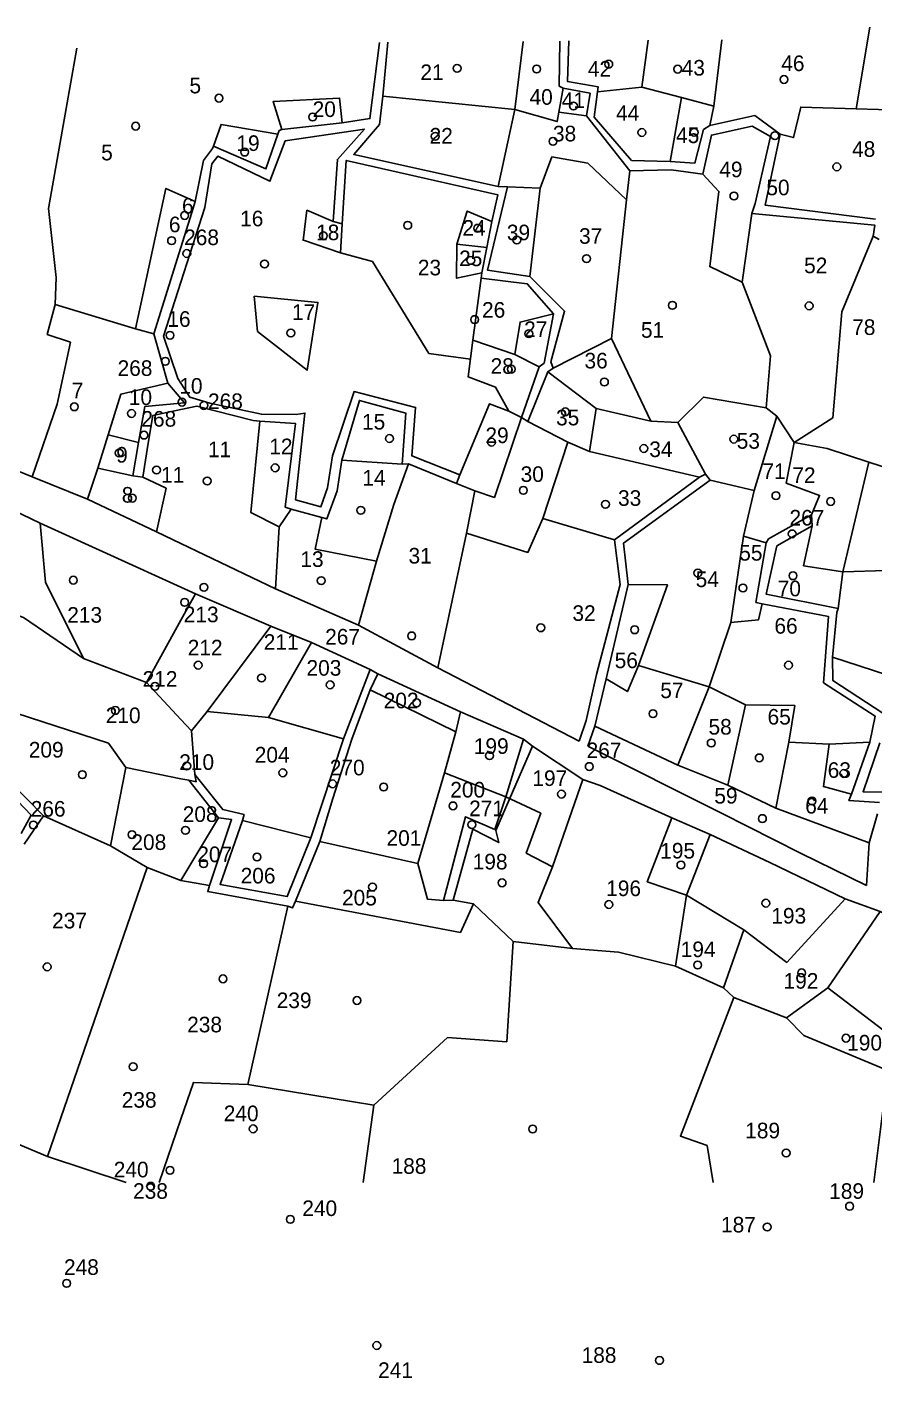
# Model space of a CAD drawing. Extents: x 176571 to 180224, y 250857 to 253450.
# Drawn here: x 179010.6 to 179227.8, y 251399.9 to 251746.1 of the extents above; entities that cross this region are included whole.
import ezdxf
from ezdxf.enums import TextEntityAlignment as Align

# ---------------------------------------------------------------- set-up
doc = ezdxf.new("R2010")
doc.units = 0
for name, color, linetype in [('1602', 240, 'Continuous'), ('1603', 240, 'Continuous'), ('A_POINTS', 252, 'Continuous')]:
    doc.layers.add(name, color=color, linetype=linetype)
doc.styles.add('HEBTXT', font='hebtxt.shx')

# ---------------------------------------------------------------- blocks, each defined once
blk = doc.blocks.new('1603')
at = {"layer": 'A_POINTS'}
blk.add_circle((0, 0), 0.25, dxfattribs=at)
at = {"style": 'HEBTXT'}
blk.add_attdef('PARCEL_NUM', text='', height=2, dxfattribs=at).set_placement((0, 1), align=Align.CENTER)
at = {"style": 'HEBTXT', "flags": 1}
blk.add_attdef('LOT_NUM', text='', height=2, dxfattribs=at).set_placement((0, -2.5), align=Align.CENTER)

msp = doc.modelspace()

# ---------------------------------------------------------------- linework, layer by layer
at = {"layer": '1602'}
for points in [[(179226.43, 251746.1), (179222.94, 251725.1)], [(179169.67, 251742.74), (179168.04, 251730.66)], [(179188.53, 251742.82), (179186.52, 251725.84), (179185.48, 251720.86)], [(179023.34, 251740.64), (179016.11, 251699.59), (179018.08, 251681.94), (179017.79, 251674.96), (179015.77, 251667.34), (179021.67, 251665.31), (179018.3, 251649.47), (179011.86, 251630.87)], [(179100.86, 251742.13), (179098.42, 251722.65), (179091.28, 251721.57), (179075.85, 251719.85), (179075.14, 251719.55), (179074.83, 251718.61), (179071.78, 251709.75), (179058.32, 251715.56), (179058.07, 251715), (179055.78, 251711.89), (179053.61, 251701.42), (179052.81, 251698.56), (179050, 251689.62)], [(179102.95, 251742.22), (179101.75, 251728.39), (179100.82, 251721.14), (179094.28, 251713.44), (179131.26, 251705.19), (179133.61, 251705.12), (179128.54, 251683.75), (179139.35, 251682.18), (179148.27, 251673.27), (179144.71, 251660.26), (179145.33, 251658.66), (179143.97, 251657.75), (179138.83, 251644.98), (179137.21, 251646.08), (179134.02, 251647.64), (179129.01, 251649.57), (179121.44, 251631.32), (179120.57, 251629.09)], [(179137.69, 251742.39), (179135.55, 251725), (179131.26, 251705.19)], [(179228.86, 251691.68), (179227.27, 251692.52), (179227.74, 251695.3), (179196.18, 251698.34), (179197.09, 251700.85), (179200.97, 251718.06), (179196.33, 251720.68), (179185.87, 251718.4), (179183.65, 251708.37), (179175.59, 251709.51), (179165.01, 251709.26), (179153.91, 251723.32), (179154.79, 251729.13), (179147.88, 251730.39), (179146.85, 251730.96), (179147.03, 251742.48)], [(179149.38, 251742.57), (179149.04, 251732.1), (179156.84, 251730.78), (179156.71, 251729.49), (179155.86, 251723.04), (179165.41, 251711.89), (179175.31, 251711.65), (179181.64, 251711.23), (179183.82, 251719.83), (179185.48, 251720.86), (179196.98, 251723.39), (179203.47, 251718.62), (179199.62, 251700.49), (179227.91, 251696.88)], [(179135.55, 251725), (179146.4, 251721.87), (179146.83, 251724.27), (179147.88, 251730.39)], [(179186.52, 251725.84), (179178.24, 251728), (179168.04, 251730.66), (179156.71, 251729.49)], [(179075.85, 251719.85), (179073.61, 251727), (179090.65, 251727.87), (179091.28, 251721.57)], [(179135.55, 251725), (179101.75, 251728.39)], [(179178.24, 251728), (179175.31, 251711.65)], [(179234.39, 251724.78), (179222.94, 251725.1), (179208.73, 251725.57), (179206.93, 251717.78), (179203.47, 251718.62)], [(179146.83, 251724.27), (179153.91, 251723.32)], [(179050, 251680.71), (179056.13, 251699.85), (179057.88, 251711.07), (179059.44, 251712.99), (179072.79, 251706.58), (179076.68, 251716.9), (179097, 251719.96), (179090.08, 251712.17), (179089, 251696.3), (179082.27, 251699.14), (179081.29, 251691.42), (179081.36, 251691.45), (179090.9, 251688.24), (179091.27, 251695.69), (179089, 251696.3)], [(179058.32, 251715.56), (179060.3, 251721.12), (179074.83, 251718.61)], [(179091.27, 251695.69), (179092.33, 251711.91), (179131.16, 251703.1), (179129.64, 251696.22), (179128.38, 251689.63), (179127.1, 251683.13), (179126.89, 251681.74), (179124.76, 251665.83), (179123.54, 251656.47), (179130.57, 251653.78), (179134.02, 251647.64)], [(179139.35, 251682.18), (179141.98, 251704.8), (179145.03, 251712.83), (179154.19, 251711.25), (179164.11, 251701.8), (179160.24, 251666.27), (179145.33, 251658.66)], [(179165.01, 251709.26), (179164.11, 251701.8)], [(179193.78, 251680.73), (179185.43, 251684.7), (179187.79, 251703.96), (179183.65, 251708.37)], [(179050, 251703.04), (179046.16, 251704.76), (179038.36, 251668.74), (179043.02, 251667.45)], [(179133.61, 251705.12), (179141.98, 251704.8)], [(179053.61, 251701.42), (179050, 251703.04)], [(179129.64, 251696.22), (179123.32, 251698.93), (179120.63, 251690.47), (179120.61, 251681.74), (179127.1, 251683.13)], [(179196.18, 251698.34), (179193.78, 251680.73), (179200.99, 251661.84), (179199.87, 251648.51)], [(179227.27, 251692.52), (179219.28, 251673.09), (179216.96, 251645.95), (179207.04, 251639.59)], [(179050, 251689.62), (179043.02, 251667.45), (179046.68, 251654.8), (179050, 251650.87)], [(179124.13, 251660.97), (179113.51, 251662.46), (179099.03, 251686.02), (179090.9, 251688.24)], [(179128.38, 251689.63), (179120.63, 251690.47)], [(179050, 251654.84), (179049.22, 251656.05), (179045.57, 251666.87), (179050, 251680.71)], [(179137.21, 251646.08), (179141.72, 251659.02), (179143.06, 251660), (179145.46, 251672.56), (179138.69, 251680.29), (179126.89, 251681.74)], [(178889.85, 251677.54), (178903.37, 251669.74), (178912.96, 251663.76), (178967.89, 251650.23), (178983.28, 251643.88), (178991.83, 251640.25), (178998.66, 251636.23), (179011.86, 251630.87), (179026.03, 251625.13), (179043.74, 251616.78), (179050, 251613.76)], [(179068.73, 251677.17), (179069.62, 251668.1), (179082.32, 251658.15), (179085.07, 251675.53), (179068.73, 251677.17)], [(179038.36, 251668.74), (179017.79, 251674.96)], [(179145.46, 251672.56), (179136.88, 251670.48), (179135.5, 251662.14), (179141.72, 251659.02)], [(179135.5, 251662.14), (179124.76, 251665.83)], [(179160.24, 251666.27), (179170.36, 251645.13), (179177.3, 251644.75)], [(179170.36, 251645.13), (179156.37, 251648.35), (179143.97, 251657.75)], [(179046.68, 251654.8), (179034.58, 251651.99), (179031.36, 251641.61), (179028.67, 251633.02), (179026.03, 251625.13)], [(179121.44, 251631.32), (179109.15, 251636.21), (179110.08, 251648.63), (179094.34, 251652.7), (179088.82, 251636.23), (179087.51, 251628.01), (179085.86, 251623.17), (179079.32, 251624.96), (179081.74, 251647.18), (179079.48, 251646.83), (179070.59, 251646.89), (179057.37, 251649.7), (179052.31, 251651.23), (179050, 251654.84)], [(179050, 251649.69), (179040.74, 251648.82), (179039.14, 251639.59), (179037.66, 251631.1), (179040.22, 251630.76), (179046.19, 251627.91), (179043.74, 251616.78)], [(179050, 251650.87), (179050.93, 251649.78), (179050, 251649.69)], [(179050, 251648.1), (179054.08, 251648.95), (179068.5, 251645.23), (179070.18, 251645.12), (179079.37, 251644.49), (179076.71, 251623.07), (179078.19, 251622.55), (179086.12, 251620.4), (179087.35, 251620.04), (179090, 251627.27), (179091.23, 251635.14), (179095.72, 251650.4), (179107.62, 251647.11), (179106.63, 251634.12), (179108.29, 251634.14), (179120.57, 251629.09), (179125.27, 251627.23), (179123.15, 251616.41), (179115.79, 251581.89)], [(179184.37, 251631.49), (179177.3, 251644.75), (179183.86, 251651.25), (179199.87, 251648.51), (179202.59, 251646.36), (179196.78, 251627.33), (179194.09, 251615.63), (179190.81, 251593.53), (179185.3, 251576.99), (179177.23, 251556.98)], [(179040.22, 251630.76), (179041.61, 251639.49), (179042.82, 251646.59), (179050, 251648.1)], [(179137.21, 251646.08), (179130.3, 251625.55), (179125.27, 251627.23)], [(179156.37, 251648.35), (179154.68, 251637.32)], [(179202.59, 251646.36), (179207.04, 251639.59), (179205.03, 251629.23), (179213.56, 251626.08), (179211.53, 251621.13)], [(179070.18, 251645.12), (179067.94, 251621.69), (179075.16, 251618.04), (179078.19, 251622.55)], [(179138.83, 251644.98), (179149.07, 251639.71), (179154.68, 251637.32), (179182.79, 251630.71)], [(179039.14, 251639.59), (179031.36, 251641.61)], [(179149.07, 251639.71), (179142.7, 251620.16), (179138.87, 251611.48), (179123.15, 251616.41)], [(179207.04, 251639.59), (179215.5, 251638.12), (179226.18, 251634.55), (179219.54, 251606.5), (179218.32, 251597.07)], [(178977.66, 251635.22), (178981.2, 251634.64), (179013.95, 251618.93), (179050, 251602.57)], [(179037.66, 251631.1), (179028.67, 251633.02)], [(179106.63, 251634.12), (179091.23, 251635.14)], [(179108.29, 251634.14), (179104.56, 251623.77), (179100.09, 251609.2)], [(179226.18, 251634.55), (179237.02, 251631.08), (179237.7, 251624.42), (179245.52, 251619.73)], [(179151.96, 251563.12), (179153.78, 251568.43), (179156.41, 251580.2), (179162.51, 251603.23), (179161.04, 251614.67), (179182.79, 251630.71), (179184.37, 251631.49), (179185.56, 251629.96), (179163.39, 251613.84), (179164.52, 251603.26), (179158.92, 251579.04), (179156.02, 251566.96), (179154.24, 251561.78)], [(179196.78, 251627.33), (179185.56, 251629.96)], [(178954.97, 251625.02), (178958.73, 251617.57), (178970.75, 251612.98), (178987.28, 251603.61), (178998.22, 251598.83), (179009.65, 251594.76), (179025, 251584.25), (179041.16, 251578.1), (179050, 251568.61)], [(179013.95, 251618.93), (179015.28, 251603.83), (179025, 251584.25)], [(179075.16, 251618.04), (179074.2, 251602.12)], [(179086.12, 251620.4), (179084.37, 251612.32), (179100.09, 251609.2), (179095.5, 251592.8)], [(179142.7, 251620.16), (179161.04, 251614.67)], [(179228.93, 251547.36), (179221.08, 251547.89), (179221.73, 251549.49), (179226.47, 251562.81), (179227.77, 251569.53), (179214.58, 251578.07), (179215.85, 251595.05), (179198.87, 251598.33), (179197.26, 251598.67), (179199.88, 251613.93), (179200.51, 251614.92), (179211.53, 251621.13), (179211.67, 251618.3), (179202.61, 251613.14), (179199.9, 251600.75), (179218.32, 251597.07), (179218, 251596.03), (179216.91, 251584.6), (179216.97, 251578.63), (179229.76, 251570.3)], [(179211.67, 251618.3), (179209.47, 251608.07), (179219.54, 251606.5), (179241.91, 251607.14)], [(179199.88, 251613.93), (179194.09, 251615.63)], [(179050, 251613.76), (179074.2, 251602.12), (179095.5, 251592.8), (179115.79, 251581.89), (179151.96, 251563.12)], [(179050, 251602.57), (179053.74, 251600.87), (179073, 251592.6), (179083.41, 251588.4), (179098.47, 251581.46), (179100.43, 251580.35), (179121.62, 251570.65), (179137.75, 251563.58), (179140.04, 251561.8), (179152.95, 251553.27), (179157.34, 251551.71), (179175.75, 251543.43), (179185.55, 251539.16), (179200.85, 251532.02), (179220.12, 251522.69), (179229.06, 251519.43), (179247.62, 251509.91), (179258.23, 251502.15), (179273.35, 251491.4), (179275.63, 251489.23), (179282.77, 251481.14), (179328.22, 251450)], [(179053.74, 251600.87), (179050, 251594.11)], [(179164.52, 251603.26), (179174.58, 251603.17), (179167.22, 251582.53), (179164.34, 251575.79), (179158.92, 251579.04)], [(179198.87, 251598.33), (179197.95, 251594.23), (179190.81, 251593.53)], [(179050, 251594.11), (179041.16, 251578.1)], [(179100.43, 251580.35), (179098.49, 251576.28), (179093.77, 251563.63), (179088.93, 251548.4), (179085.59, 251537.35), (179079.38, 251522.13), (179078.59, 251520.38), (179077.34, 251520.86), (179056.88, 251524.54), (179057.34, 251526.08), (179062.96, 251543), (179059.58, 251543.42), (179052.01, 251553.09), (179053.87, 251552.71), (179053.58, 251554.56), (179052.67, 251565.74), (179056.68, 251570.73), (179073, 251592.6)], [(179083.41, 251588.4), (179072.44, 251569.2)], [(179249.07, 251570.6), (179247.28, 251576.11), (179238.59, 251579.55), (179230.83, 251580.11), (179216.91, 251584.6)], [(179053.58, 251554.56), (179060.7, 251545.58), (179066.15, 251544.3), (179065.75, 251542.76), (179060.02, 251526.38), (179077.23, 251523.28), (179083.3, 251538.34), (179091.64, 251563.72), (179098.47, 251581.46)], [(179167.22, 251582.53), (179185.3, 251576.99), (179194.58, 251572.45), (179207.21, 251572.23), (179205.71, 251562.84), (179202.41, 251545.95)], [(179120.44, 251565.45), (179098.49, 251576.28)], [(179035.88, 251556.31), (179031.42, 251562.55), (179004.35, 251571.38), (179001.61, 251557.3)], [(179091.64, 251563.72), (179072.44, 251569.2), (179056.68, 251570.73)], [(179119.69, 251522.36), (179117.22, 251522.31), (179113.16, 251522.59), (179110.69, 251531.76), (179117.47, 251554.96), (179120.44, 251565.45), (179121.62, 251570.65)], [(179194.58, 251572.45), (179190.09, 251551.85)], [(179050, 251568.61), (179052.67, 251565.74)], [(179226.25, 251537.02), (179202.41, 251545.95), (179190.09, 251551.85), (179177.23, 251556.98), (179156.02, 251566.96)], [(179137.75, 251563.58), (179133.21, 251548.83), (179130.4, 251540.46), (179122.92, 251543.71), (179117.22, 251522.31)], [(179226.47, 251562.81), (179216.04, 251562.3), (179205.71, 251562.84)], [(179229.01, 251562.7), (179224.73, 251550.12), (179231.43, 251550.01)], [(179140.04, 251561.8), (179130.62, 251540.17), (179131.38, 251537.1), (179124.75, 251540.57), (179119.69, 251522.36), (179124.9, 251521.44), (179135.07, 251511.73)], [(179154.24, 251561.78), (179188.46, 251544.69), (179208.65, 251534.42), (179225.56, 251526.12)], [(179216.04, 251562.3), (179214.55, 251551.45), (179221.73, 251549.49)], [(179001.61, 251557.3), (179014.77, 251543.93), (179009.87, 251536.74)], [(179050, 251553.49), (179035.88, 251556.31), (179031.97, 251536.26)], [(179009.07, 251539.44), (179011.67, 251544.12), (179001.4, 251554.79)], [(179052.01, 251553.09), (179050, 251553.49)], [(179133.21, 251548.83), (179117.47, 251554.96)], [(179152.95, 251553.27), (179145.18, 251530.89), (179141.46, 251521.76), (179150.29, 251509.93)], [(179133.21, 251548.83), (179142.16, 251544.64), (179138.44, 251534.43), (179145.18, 251530.89)], [(179050, 251527.41), (179049.95, 251527.42), (179041.38, 251530.73), (179031.97, 251536.26), (179014.77, 251543.93)], [(179059.58, 251543.42), (179049.95, 251527.42)], [(179083.3, 251538.34), (179065.75, 251542.76)], [(179220.12, 251522.69), (179205.21, 251506.41), (179194.17, 251514.75), (179179.53, 251523.65), (179169.42, 251527.07), (179175.75, 251543.43)], [(179225.56, 251526.12), (179226.25, 251537.02), (179228.43, 251544.45)], [(179185.55, 251539.16), (179179.53, 251523.65), (179176.67, 251505.44)], [(179110.69, 251531.76), (179085.59, 251537.35)], [(179041.38, 251530.73), (179015.84, 251456.7)], [(179050, 251527.5), (179049.95, 251527.42)], [(179057.34, 251526.08), (179050, 251527.41)], [(179057.34, 251526.08), (179057.34, 251526.08)], [(179124.9, 251521.44), (179121.56, 251514.11), (179079.38, 251522.13)], [(179077.34, 251520.86), (179067.11, 251475.16)], [(179229.06, 251519.43), (179215.68, 251499.93), (179205.08, 251492.18)], [(179194.17, 251514.75), (179188.97, 251499.91)], [(179186.29, 251450), (179184.76, 251459.47), (179177.91, 251461.9), (179191.59, 251497.42), (179188.97, 251499.91), (179176.67, 251505.44), (179162.11, 251508.99), (179150.29, 251509.93), (179135.07, 251511.73), (179133.43, 251486.07), (179118.28, 251487.17), (179099.37, 251469.86)], [(179227.46, 251450), (179231.07, 251478.68), (179209.57, 251487.66), (179205.08, 251492.18), (179191.59, 251497.42)], [(179236.26, 251484.14), (179215.68, 251499.93)], [(178979.53, 251472.78), (178983.42, 251470.21), (179015.84, 251456.7), (179035.99, 251450)], [(179050, 251466.25), (179053.21, 251475.65), (179067.11, 251475.16), (179099.37, 251469.86), (179096.7, 251450)], [(179044.46, 251450), (179050, 251466.25)]]:
    msp.add_lwpolyline(points, dxfattribs=at)

# ---------------------------------------------------------------- block references
at = {"layer": '1603'}
ref = msp.add_blockref('1603', (179120.74, 251735.51), dxfattribs=dict(at, xscale=4, yscale=4, zscale=4))
ref.add_attrib('PARCEL_NUM', '21', (179111.32, 251732.51), dxfattribs={"layer": '0', "height": 4, "style": 'HEBTXT'})
ref = msp.add_blockref('1603', (179141.12, 251735.33), dxfattribs=dict(at, xscale=4, yscale=4, zscale=4))
ref.add_attrib('PARCEL_NUM', '40', (179139.28, 251726.18), dxfattribs={"layer": '0', "height": 4, "style": 'HEBTXT'})
ref = msp.add_blockref('1603', (179159.57, 251736.57), dxfattribs=dict(at, xscale=4, yscale=4, zscale=4))
ref.add_attrib('PARCEL_NUM', '42', (179154.22, 251733.39), dxfattribs={"layer": '0', "height": 4, "style": 'HEBTXT'})
ref = msp.add_blockref('1603', (179177.24, 251735.3), dxfattribs=dict(at, xscale=4, yscale=4, zscale=4))
ref.add_attrib('PARCEL_NUM', '43', (179178.25, 251733.66), dxfattribs={"layer": '0', "height": 4, "style": 'HEBTXT'})
ref = msp.add_blockref('1603', (179204.45, 251732.65), dxfattribs=dict(at, xscale=4, yscale=4, zscale=4))
ref.add_attrib('PARCEL_NUM', '46', (179203.76, 251734.81), dxfattribs={"layer": '0', "height": 4, "style": 'HEBTXT'})
ref = msp.add_blockref('1603', (179059.73, 251727.87), dxfattribs=dict(at, xscale=4, yscale=4, zscale=4))
ref.add_attrib('PARCEL_NUM', '5', (179052.18, 251729.1), dxfattribs={"layer": '0', "height": 4, "style": 'HEBTXT'})
ref = msp.add_blockref('1603', (179150.53, 251725.87), dxfattribs=dict(at, xscale=4, yscale=4, zscale=4))
ref.add_attrib('PARCEL_NUM', '41', (179147.52, 251725.33), dxfattribs={"layer": '0', "height": 4, "style": 'HEBTXT'})
ref = msp.add_blockref('1603', (179083.73, 251723.04), dxfattribs=dict(at, xscale=4, yscale=4, zscale=4))
ref.add_attrib('PARCEL_NUM', '20', (179083.73, 251723.04), dxfattribs={"layer": '0', "height": 4, "style": 'HEBTXT'})
ref = msp.add_blockref('1603', (179168.06, 251719.07), dxfattribs=dict(at, xscale=4, yscale=4, zscale=4))
ref.add_attrib('PARCEL_NUM', '44', (179161.44, 251722.06), dxfattribs={"layer": '0', "height": 4, "style": 'HEBTXT'})
ref = msp.add_blockref('1603', (179038.41, 251720.68), dxfattribs=dict(at, xscale=4, yscale=4, zscale=4))
ref.add_attrib('PARCEL_NUM', '5', (179029.56, 251711.93), dxfattribs={"layer": '0', "height": 4, "style": 'HEBTXT'})
ref = msp.add_blockref('1603', (179066.33, 251714.05), dxfattribs=dict(at, xscale=4, yscale=4, zscale=4))
ref.add_attrib('PARCEL_NUM', '19', (179064.2, 251714.34), dxfattribs={"layer": '0', "height": 4, "style": 'HEBTXT'})
ref = msp.add_blockref('1603', (179115.13, 251718.1), dxfattribs=dict(at, xscale=4, yscale=4, zscale=4))
ref.add_attrib('PARCEL_NUM', '22', (179113.68, 251716.23), dxfattribs={"layer": '0', "height": 4, "style": 'HEBTXT'})
ref = msp.add_blockref('1603', (179145.28, 251716.79), dxfattribs=dict(at, xscale=4, yscale=4, zscale=4))
ref.add_attrib('PARCEL_NUM', '38', (179145.28, 251716.79), dxfattribs={"layer": '0', "height": 4, "style": 'HEBTXT'})
ref = msp.add_blockref('1603', (179181.45, 251719.11), dxfattribs=dict(at, xscale=4, yscale=4, zscale=4))
ref.add_attrib('PARCEL_NUM', '45', (179176.81, 251716.36), dxfattribs={"layer": '0', "height": 4, "style": 'HEBTXT'})
ref = msp.add_blockref('1603', (179202.12, 251718.25), dxfattribs=dict(at, xscale=4, yscale=4, zscale=4))
ref.add_attrib('PARCEL_NUM', '50', (179199.94, 251702.98), dxfattribs={"layer": '0', "height": 4, "style": 'HEBTXT'})
ref = msp.add_blockref('1603', (179217.99, 251710.27), dxfattribs=dict(at, xscale=4, yscale=4, zscale=4))
ref.add_attrib('PARCEL_NUM', '48', (179221.89, 251712.83), dxfattribs={"layer": '0', "height": 4, "style": 'HEBTXT'})
ref = msp.add_blockref('1603', (179191.63, 251702.79), dxfattribs=dict(at, xscale=4, yscale=4, zscale=4))
ref.add_attrib('PARCEL_NUM', '49', (179187.89, 251707.6), dxfattribs={"layer": '0', "height": 4, "style": 'HEBTXT'})
ref = msp.add_blockref('1603', (179050.94, 251697.81), dxfattribs=dict(at, xscale=4, yscale=4, zscale=4))
ref.add_attrib('PARCEL_NUM', '6', (179050.27, 251698.28), dxfattribs={"layer": '0', "height": 4, "style": 'HEBTXT'})
ref = msp.add_blockref('1603', (179071.41, 251685.38), dxfattribs=dict(at, xscale=4, yscale=4, zscale=4))
ref.add_attrib('PARCEL_NUM', '16', (179065.16, 251695.03), dxfattribs={"layer": '0', "height": 4, "style": 'HEBTXT'})
ref = msp.add_blockref('1603', (179047.6, 251691.35), dxfattribs=dict(at, xscale=4, yscale=4, zscale=4))
ref.add_attrib('PARCEL_NUM', '6', (179046.91, 251693.51), dxfattribs={"layer": '0', "height": 4, "style": 'HEBTXT'})
ref = msp.add_blockref('1603', (179051.5, 251688.05), dxfattribs=dict(at, xscale=4, yscale=4, zscale=4))
ref.add_attrib('PARCEL_NUM', '268', (179050.81, 251690.21), dxfattribs={"layer": '0', "height": 4, "style": 'HEBTXT'})
ref = msp.add_blockref('1603', (179086.47, 251692.6), dxfattribs=dict(at, xscale=4, yscale=4, zscale=4))
ref.add_attrib('PARCEL_NUM', '18', (179084.61, 251691.47), dxfattribs={"layer": '0', "height": 4, "style": 'HEBTXT'})
ref = msp.add_blockref('1603', (179108.09, 251695.27), dxfattribs=dict(at, xscale=4, yscale=4, zscale=4))
ref.add_attrib('PARCEL_NUM', '23', (179110.68, 251682.46), dxfattribs={"layer": '0', "height": 4, "style": 'HEBTXT'})
ref = msp.add_blockref('1603', (179126, 251694.53), dxfattribs=dict(at, xscale=4, yscale=4, zscale=4))
ref.add_attrib('PARCEL_NUM', '24', (179122.1, 251692.62), dxfattribs={"layer": '0', "height": 4, "style": 'HEBTXT'})
ref = msp.add_blockref('1603', (179136.03, 251691.52), dxfattribs=dict(at, xscale=4, yscale=4, zscale=4))
ref.add_attrib('PARCEL_NUM', '39', (179133.48, 251691.45), dxfattribs={"layer": '0', "height": 4, "style": 'HEBTXT'})
ref = msp.add_blockref('1603', (179153.88, 251686.75), dxfattribs=dict(at, xscale=4, yscale=4, zscale=4))
ref.add_attrib('PARCEL_NUM', '37', (179151.97, 251690.55), dxfattribs={"layer": '0', "height": 4, "style": 'HEBTXT'})
ref = msp.add_blockref('1603', (179124.24, 251686.29), dxfattribs=dict(at, xscale=4, yscale=4, zscale=4))
ref.add_attrib('PARCEL_NUM', '25', (179121.24, 251684.82), dxfattribs={"layer": '0', "height": 4, "style": 'HEBTXT'})
ref = msp.add_blockref('1603', (179210.89, 251674.65), dxfattribs=dict(at, xscale=4, yscale=4, zscale=4))
ref.add_attrib('PARCEL_NUM', '52', (179209.61, 251683.01), dxfattribs={"layer": '0', "height": 4, "style": 'HEBTXT'})
ref = msp.add_blockref('1603', (179078.15, 251667.68), dxfattribs=dict(at, xscale=4, yscale=4, zscale=4))
ref.add_attrib('PARCEL_NUM', '17', (179078.43, 251671.04), dxfattribs={"layer": '0', "height": 4, "style": 'HEBTXT'})
ref = msp.add_blockref('1603', (179125.24, 251671.13), dxfattribs=dict(at, xscale=4, yscale=4, zscale=4))
ref.add_attrib('PARCEL_NUM', '26', (179127.12, 251671.61), dxfattribs={"layer": '0', "height": 4, "style": 'HEBTXT'})
ref = msp.add_blockref('1603', (179175.88, 251674.77), dxfattribs=dict(at, xscale=4, yscale=4, zscale=4))
ref.add_attrib('PARCEL_NUM', '51', (179167.82, 251666.47), dxfattribs={"layer": '0', "height": 4, "style": 'HEBTXT'})
ref = msp.add_blockref('1603', (179047.21, 251667.11), dxfattribs=dict(at, xscale=4, yscale=4, zscale=4))
ref.add_attrib('PARCEL_NUM', '16', (179046.52, 251669.27), dxfattribs={"layer": '0', "height": 4, "style": 'HEBTXT'})
ref = msp.add_blockref('1603', (179139.11, 251667.52), dxfattribs=dict(at, xscale=4, yscale=4, zscale=4))
ref.add_attrib('PARCEL_NUM', '27', (179137.9, 251666.67), dxfattribs={"layer": '0', "height": 4, "style": 'HEBTXT'})
ref = msp.add_blockref('1603', (179232.54, 251662.87), dxfattribs=dict(at, xscale=4, yscale=4, zscale=4))
ref.add_attrib('PARCEL_NUM', '78', (179221.93, 251667.19), dxfattribs={"layer": '0', "height": 4, "style": 'HEBTXT'})
ref = msp.add_blockref('1603', (179046.01, 251660.43), dxfattribs=dict(at, xscale=4, yscale=4, zscale=4))
ref.add_attrib('PARCEL_NUM', '268', (179033.77, 251656.69), dxfattribs={"layer": '0', "height": 4, "style": 'HEBTXT'})
ref = msp.add_blockref('1603', (179134.62, 251658.42), dxfattribs=dict(at, xscale=4, yscale=4, zscale=4))
ref.add_attrib('PARCEL_NUM', '28', (179129.31, 251657.23), dxfattribs={"layer": '0', "height": 4, "style": 'HEBTXT'})
ref = msp.add_blockref('1603', (179158.46, 251655.14), dxfattribs=dict(at, xscale=4, yscale=4, zscale=4))
ref.add_attrib('PARCEL_NUM', '36', (179153.36, 251658.61), dxfattribs={"layer": '0', "height": 4, "style": 'HEBTXT'})
ref = msp.add_blockref('1603', (179050.27, 251649.98), dxfattribs=dict(at, xscale=4, yscale=4, zscale=4))
ref.add_attrib('PARCEL_NUM', '10', (179049.58, 251652.14), dxfattribs={"layer": '0', "height": 4, "style": 'HEBTXT'})
ref = msp.add_blockref('1603', (179022.71, 251648.79), dxfattribs=dict(at, xscale=4, yscale=4, zscale=4))
ref.add_attrib('PARCEL_NUM', '7', (179022.02, 251650.95), dxfattribs={"layer": '0', "height": 4, "style": 'HEBTXT'})
ref = msp.add_blockref('1603', (179037.34, 251647.08), dxfattribs=dict(at, xscale=4, yscale=4, zscale=4))
ref.add_attrib('PARCEL_NUM', '10', (179036.65, 251649.24), dxfattribs={"layer": '0', "height": 4, "style": 'HEBTXT'})
ref = msp.add_blockref('1603', (179055.88, 251649.12), dxfattribs=dict(at, xscale=4, yscale=4, zscale=4))
ref.add_attrib('PARCEL_NUM', '268', (179056.93, 251648.2), dxfattribs={"layer": '0', "height": 4, "style": 'HEBTXT'})
ref = msp.add_blockref('1603', (179040.55, 251641.53), dxfattribs=dict(at, xscale=4, yscale=4, zscale=4))
ref.add_attrib('PARCEL_NUM', '268', (179039.86, 251643.69), dxfattribs={"layer": '0', "height": 4, "style": 'HEBTXT'})
ref = msp.add_blockref('1603', (179103.41, 251640.64), dxfattribs=dict(at, xscale=4, yscale=4, zscale=4))
ref.add_attrib('PARCEL_NUM', '15', (179096.37, 251642.95), dxfattribs={"layer": '0', "height": 4, "style": 'HEBTXT'})
ref = msp.add_blockref('1603', (179148.47, 251647.48), dxfattribs=dict(at, xscale=4, yscale=4, zscale=4))
ref.add_attrib('PARCEL_NUM', '35', (179146.08, 251644.02), dxfattribs={"layer": '0', "height": 4, "style": 'HEBTXT'})
ref = msp.add_blockref('1603', (179129.55, 251639.71), dxfattribs=dict(at, xscale=4, yscale=4, zscale=4))
ref.add_attrib('PARCEL_NUM', '29', (179127.99, 251639.48), dxfattribs={"layer": '0', "height": 4, "style": 'HEBTXT'})
ref = msp.add_blockref('1603', (179056.73, 251629.78), dxfattribs=dict(at, xscale=4, yscale=4, zscale=4))
ref.add_attrib('PARCEL_NUM', '11', (179056.91, 251635.87), dxfattribs={"layer": '0', "height": 4, "style": 'HEBTXT'})
ref = msp.add_blockref('1603', (179074.12, 251633.15), dxfattribs=dict(at, xscale=4, yscale=4, zscale=4))
ref.add_attrib('PARCEL_NUM', '12', (179072.62, 251636.63), dxfattribs={"layer": '0', "height": 4, "style": 'HEBTXT'})
ref = msp.add_blockref('1603', (179168.55, 251638.1), dxfattribs=dict(at, xscale=4, yscale=4, zscale=4))
ref.add_attrib('PARCEL_NUM', '34', (179169.95, 251635.9), dxfattribs={"layer": '0', "height": 4, "style": 'HEBTXT'})
ref = msp.add_blockref('1603', (179191.61, 251640.5), dxfattribs=dict(at, xscale=4, yscale=4, zscale=4))
ref.add_attrib('PARCEL_NUM', '53', (179192.35, 251638.04), dxfattribs={"layer": '0', "height": 4, "style": 'HEBTXT'})
ref = msp.add_blockref('1603', (179034.16, 251636.95), dxfattribs=dict(at, xscale=4, yscale=4, zscale=4))
ref.add_attrib('PARCEL_NUM', '9', (179033.41, 251634.48), dxfattribs={"layer": '0', "height": 4, "style": 'HEBTXT'})
ref = msp.add_blockref('1603', (179043.75, 251632.57), dxfattribs=dict(at, xscale=4, yscale=4, zscale=4))
ref.add_attrib('PARCEL_NUM', '11', (179044.9, 251629.35), dxfattribs={"layer": '0', "height": 4, "style": 'HEBTXT'})
ref = msp.add_blockref('1603', (179096.06, 251622.25), dxfattribs=dict(at, xscale=4, yscale=4, zscale=4))
ref.add_attrib('PARCEL_NUM', '14', (179096.46, 251628.59), dxfattribs={"layer": '0', "height": 4, "style": 'HEBTXT'})
ref = msp.add_blockref('1603', (179137.69, 251627.36), dxfattribs=dict(at, xscale=4, yscale=4, zscale=4))
ref.add_attrib('PARCEL_NUM', '30', (179137, 251629.52), dxfattribs={"layer": '0', "height": 4, "style": 'HEBTXT'})
ref = msp.add_blockref('1603', (179202.39, 251626.01), dxfattribs=dict(at, xscale=4, yscale=4, zscale=4))
ref.add_attrib('PARCEL_NUM', '71', (179198.93, 251630.26), dxfattribs={"layer": '0', "height": 4, "style": 'HEBTXT'})
ref = msp.add_blockref('1603', (179216.43, 251624.5), dxfattribs=dict(at, xscale=4, yscale=4, zscale=4))
ref.add_attrib('PARCEL_NUM', '72', (179206.59, 251629.25), dxfattribs={"layer": '0', "height": 4, "style": 'HEBTXT'})
ref = msp.add_blockref('1603', (179037.54, 251625.38), dxfattribs=dict(at, xscale=4, yscale=4, zscale=4))
ref.add_attrib('PARCEL_NUM', '8', (179034.84, 251624.22), dxfattribs={"layer": '0', "height": 4, "style": 'HEBTXT'})
ref = msp.add_blockref('1603', (179158.73, 251623.79), dxfattribs=dict(at, xscale=4, yscale=4, zscale=4))
ref.add_attrib('PARCEL_NUM', '33', (179161.95, 251623.4), dxfattribs={"layer": '0', "height": 4, "style": 'HEBTXT'})
ref = msp.add_blockref('1603', (179206.56, 251616.21), dxfattribs=dict(at, xscale=4, yscale=4, zscale=4))
ref.add_attrib('PARCEL_NUM', '267', (179205.86, 251618.36), dxfattribs={"layer": '0', "height": 4, "style": 'HEBTXT'})
ref = msp.add_blockref('1603', (179085.92, 251604.24), dxfattribs=dict(at, xscale=4, yscale=4, zscale=4))
ref.add_attrib('PARCEL_NUM', '13', (179080.59, 251607.75), dxfattribs={"layer": '0', "height": 4, "style": 'HEBTXT'})
ref = msp.add_blockref('1603', (179109.09, 251590.07), dxfattribs=dict(at, xscale=4, yscale=4, zscale=4))
ref.add_attrib('PARCEL_NUM', '31', (179108.29, 251608.62), dxfattribs={"layer": '0', "height": 4, "style": 'HEBTXT'})
ref = msp.add_blockref('1603', (179193.94, 251602.34), dxfattribs=dict(at, xscale=4, yscale=4, zscale=4))
ref.add_attrib('PARCEL_NUM', '55', (179193, 251609.36), dxfattribs={"layer": '0', "height": 4, "style": 'HEBTXT'})
ref = msp.add_blockref('1603', (179022.44, 251604.35), dxfattribs=dict(at, xscale=4, yscale=4, zscale=4))
ref.add_attrib('PARCEL_NUM', '213', (179020.88, 251593.46), dxfattribs={"layer": '0', "height": 4, "style": 'HEBTXT'})
ref = msp.add_blockref('1603', (179182.39, 251606.17), dxfattribs=dict(at, xscale=4, yscale=4, zscale=4))
ref.add_attrib('PARCEL_NUM', '54', (179181.83, 251602.58), dxfattribs={"layer": '0', "height": 4, "style": 'HEBTXT'})
ref = msp.add_blockref('1603', (179206.78, 251605.49), dxfattribs=dict(at, xscale=4, yscale=4, zscale=4))
ref.add_attrib('PARCEL_NUM', '70', (179202.85, 251600.22), dxfattribs={"layer": '0', "height": 4, "style": 'HEBTXT'})
ref = msp.add_blockref('1603', (179055.88, 251602.52), dxfattribs=dict(at, xscale=4, yscale=4, zscale=4))
ref.add_attrib('PARCEL_NUM', '267', (179086.94, 251587.86), dxfattribs={"layer": '0', "height": 4, "style": 'HEBTXT'})
ref = msp.add_blockref('1603', (179050.97, 251598.67), dxfattribs=dict(at, xscale=4, yscale=4, zscale=4))
ref.add_attrib('PARCEL_NUM', '213', (179050.72, 251593.57), dxfattribs={"layer": '0', "height": 4, "style": 'HEBTXT'})
ref = msp.add_blockref('1603', (179142.16, 251592.16), dxfattribs=dict(at, xscale=4, yscale=4, zscale=4))
ref.add_attrib('PARCEL_NUM', '32', (179150.27, 251593.91), dxfattribs={"layer": '0', "height": 4, "style": 'HEBTXT'})
ref = msp.add_blockref('1603', (179205.61, 251582.56), dxfattribs=dict(at, xscale=4, yscale=4, zscale=4))
ref.add_attrib('PARCEL_NUM', '66', (179202.01, 251590.65), dxfattribs={"layer": '0', "height": 4, "style": 'HEBTXT'})
ref = msp.add_blockref('1603', (179070.64, 251579.27), dxfattribs=dict(at, xscale=4, yscale=4, zscale=4))
ref.add_attrib('PARCEL_NUM', '211', (179071.2, 251586.51), dxfattribs={"layer": '0', "height": 4, "style": 'HEBTXT'})
ref = msp.add_blockref('1603', (179166.21, 251591.65), dxfattribs=dict(at, xscale=4, yscale=4, zscale=4))
ref.add_attrib('PARCEL_NUM', '56', (179161.09, 251581.81), dxfattribs={"layer": '0', "height": 4, "style": 'HEBTXT'})
ref = msp.add_blockref('1603', (179054.42, 251582.56), dxfattribs=dict(at, xscale=4, yscale=4, zscale=4))
ref.add_attrib('PARCEL_NUM', '212', (179051.73, 251585.07), dxfattribs={"layer": '0', "height": 4, "style": 'HEBTXT'})
ref = msp.add_blockref('1603', (179088.21, 251577.52), dxfattribs=dict(at, xscale=4, yscale=4, zscale=4))
ref.add_attrib('PARCEL_NUM', '203', (179082.16, 251579.88), dxfattribs={"layer": '0', "height": 4, "style": 'HEBTXT'})
ref = msp.add_blockref('1603', (179043.35, 251577.15), dxfattribs=dict(at, xscale=4, yscale=4, zscale=4))
ref.add_attrib('PARCEL_NUM', '212', (179040.18, 251577.05), dxfattribs={"layer": '0', "height": 4, "style": 'HEBTXT'})
ref = msp.add_blockref('1603', (179170.92, 251570.13), dxfattribs=dict(at, xscale=4, yscale=4, zscale=4))
ref.add_attrib('PARCEL_NUM', '57', (179172.77, 251574.13), dxfattribs={"layer": '0', "height": 4, "style": 'HEBTXT'})
ref = msp.add_blockref('1603', (179110.39, 251572.93), dxfattribs=dict(at, xscale=4, yscale=4, zscale=4))
ref.add_attrib('PARCEL_NUM', '202', (179101.93, 251571.52), dxfattribs={"layer": '0', "height": 4, "style": 'HEBTXT'})
ref = msp.add_blockref('1603', (179033.21, 251570.98), dxfattribs=dict(at, xscale=4, yscale=4, zscale=4))
ref.add_attrib('PARCEL_NUM', '210', (179030.74, 251567.72), dxfattribs={"layer": '0', "height": 4, "style": 'HEBTXT'})
ref = msp.add_blockref('1603', (179198.12, 251558.81), dxfattribs=dict(at, xscale=4, yscale=4, zscale=4))
ref.add_attrib('PARCEL_NUM', '65', (179200.25, 251567.35), dxfattribs={"layer": '0', "height": 4, "style": 'HEBTXT'})
ref = msp.add_blockref('1603', (179185.83, 251562.62), dxfattribs=dict(at, xscale=4, yscale=4, zscale=4))
ref.add_attrib('PARCEL_NUM', '58', (179185.13, 251564.78), dxfattribs={"layer": '0', "height": 4, "style": 'HEBTXT'})
ref = msp.add_blockref('1603', (179024.74, 251554.52), dxfattribs=dict(at, xscale=4, yscale=4, zscale=4))
ref.add_attrib('PARCEL_NUM', '209', (179011.03, 251558.9), dxfattribs={"layer": '0', "height": 4, "style": 'HEBTXT'})
ref = msp.add_blockref('1603', (179129.04, 251559.4), dxfattribs=dict(at, xscale=4, yscale=4, zscale=4))
ref.add_attrib('PARCEL_NUM', '199', (179125.01, 251559.84), dxfattribs={"layer": '0', "height": 4, "style": 'HEBTXT'})
ref = msp.add_blockref('1603', (179154.58, 251556.59), dxfattribs=dict(at, xscale=4, yscale=4, zscale=4))
ref.add_attrib('PARCEL_NUM', '267', (179153.89, 251558.75), dxfattribs={"layer": '0', "height": 4, "style": 'HEBTXT'})
ref = msp.add_blockref('1603', (179051.5, 251556.73), dxfattribs=dict(at, xscale=4, yscale=4, zscale=4))
ref.add_attrib('PARCEL_NUM', '210', (179049.56, 251555.74), dxfattribs={"layer": '0', "height": 4, "style": 'HEBTXT'})
ref = msp.add_blockref('1603', (179076.09, 251554.99), dxfattribs=dict(at, xscale=4, yscale=4, zscale=4))
ref.add_attrib('PARCEL_NUM', '204', (179068.9, 251557.62), dxfattribs={"layer": '0', "height": 4, "style": 'HEBTXT'})
ref = msp.add_blockref('1603', (179088.83, 251552.18), dxfattribs=dict(at, xscale=4, yscale=4, zscale=4))
ref.add_attrib('PARCEL_NUM', '270', (179088.13, 251554.34), dxfattribs={"layer": '0', "height": 4, "style": 'HEBTXT'})
ref = msp.add_blockref('1603', (179147.46, 251549.53), dxfattribs=dict(at, xscale=4, yscale=4, zscale=4))
ref.add_attrib('PARCEL_NUM', '197', (179140.01, 251551.62), dxfattribs={"layer": '0', "height": 4, "style": 'HEBTXT'})
ref = msp.add_blockref('1603', (179219.77, 251554.82), dxfattribs=dict(at, xscale=4, yscale=4, zscale=4))
ref.add_attrib('PARCEL_NUM', '63', (179215.65, 251553.69), dxfattribs={"layer": '0', "height": 4, "style": 'HEBTXT'})
ref = msp.add_blockref('1603', (179101.92, 251551.37), dxfattribs=dict(at, xscale=4, yscale=4, zscale=4))
ref.add_attrib('PARCEL_NUM', '201', (179102.65, 251536.28), dxfattribs={"layer": '0', "height": 4, "style": 'HEBTXT'})
ref = msp.add_blockref('1603', (179119.67, 251546.51), dxfattribs=dict(at, xscale=4, yscale=4, zscale=4))
ref.add_attrib('PARCEL_NUM', '200', (179118.98, 251548.66), dxfattribs={"layer": '0', "height": 4, "style": 'HEBTXT'})
ref = msp.add_blockref('1603', (179198.93, 251543.26), dxfattribs=dict(at, xscale=4, yscale=4, zscale=4))
ref.add_attrib('PARCEL_NUM', '59', (179186.61, 251547.1), dxfattribs={"layer": '0', "height": 4, "style": 'HEBTXT'})
ref = msp.add_blockref('1603', (179211.61, 251547.76), dxfattribs=dict(at, xscale=4, yscale=4, zscale=4))
ref.add_attrib('PARCEL_NUM', '64', (179209.89, 251544.54), dxfattribs={"layer": '0', "height": 4, "style": 'HEBTXT'})
ref = msp.add_blockref('1603', (179012.21, 251541.6), dxfattribs=dict(at, xscale=4, yscale=4, zscale=4))
ref.add_attrib('PARCEL_NUM', '266', (179011.52, 251543.76), dxfattribs={"layer": '0', "height": 4, "style": 'HEBTXT'})
ref = msp.add_blockref('1603', (179051.15, 251540.25), dxfattribs=dict(at, xscale=4, yscale=4, zscale=4))
ref.add_attrib('PARCEL_NUM', '208', (179050.45, 251542.4), dxfattribs={"layer": '0', "height": 4, "style": 'HEBTXT'})
ref = msp.add_blockref('1603', (179124.51, 251541.72), dxfattribs=dict(at, xscale=4, yscale=4, zscale=4))
ref.add_attrib('PARCEL_NUM', '271', (179123.81, 251543.88), dxfattribs={"layer": '0', "height": 4, "style": 'HEBTXT'})
ref = msp.add_blockref('1603', (179037.48, 251539.15), dxfattribs=dict(at, xscale=4, yscale=4, zscale=4))
ref.add_attrib('PARCEL_NUM', '208', (179037.31, 251535.22), dxfattribs={"layer": '0', "height": 4, "style": 'HEBTXT'})
ref = msp.add_blockref('1603', (179055.8, 251531.72), dxfattribs=dict(at, xscale=4, yscale=4, zscale=4))
ref.add_attrib('PARCEL_NUM', '207', (179054.18, 251532.1), dxfattribs={"layer": '0', "height": 4, "style": 'HEBTXT'})
ref = msp.add_blockref('1603', (179178.06, 251531.35), dxfattribs=dict(at, xscale=4, yscale=4, zscale=4))
ref.add_attrib('PARCEL_NUM', '195', (179172.76, 251533.02), dxfattribs={"layer": '0', "height": 4, "style": 'HEBTXT'})
ref = msp.add_blockref('1603', (179069.49, 251533.43), dxfattribs=dict(at, xscale=4, yscale=4, zscale=4))
ref.add_attrib('PARCEL_NUM', '206', (179065.29, 251526.63), dxfattribs={"layer": '0', "height": 4, "style": 'HEBTXT'})
ref = msp.add_blockref('1603', (179132.25, 251526.81), dxfattribs=dict(at, xscale=4, yscale=4, zscale=4))
ref.add_attrib('PARCEL_NUM', '198', (179124.72, 251530.23), dxfattribs={"layer": '0', "height": 4, "style": 'HEBTXT'})
ref = msp.add_blockref('1603', (179099.06, 251525.73), dxfattribs=dict(at, xscale=4, yscale=4, zscale=4))
ref.add_attrib('PARCEL_NUM', '205', (179091.25, 251521), dxfattribs={"layer": '0', "height": 4, "style": 'HEBTXT'})
ref = msp.add_blockref('1603', (179159.61, 251521.24), dxfattribs=dict(at, xscale=4, yscale=4, zscale=4))
ref.add_attrib('PARCEL_NUM', '196', (179158.92, 251523.4), dxfattribs={"layer": '0', "height": 4, "style": 'HEBTXT'})
ref = msp.add_blockref('1603', (179199.82, 251521.57), dxfattribs=dict(at, xscale=4, yscale=4, zscale=4))
ref.add_attrib('PARCEL_NUM', '193', (179201.21, 251516.35), dxfattribs={"layer": '0', "height": 4, "style": 'HEBTXT'})
ref = msp.add_blockref('1603', (179015.75, 251505.27), dxfattribs=dict(at, xscale=4, yscale=4, zscale=4))
ref.add_attrib('PARCEL_NUM', '237', (179016.99, 251515.12), dxfattribs={"layer": '0', "height": 4, "style": 'HEBTXT'})
ref = msp.add_blockref('1603', (179182.36, 251505.73), dxfattribs=dict(at, xscale=4, yscale=4, zscale=4))
ref.add_attrib('PARCEL_NUM', '194', (179178.01, 251507.76), dxfattribs={"layer": '0', "height": 4, "style": 'HEBTXT'})
ref = msp.add_blockref('1603', (179209, 251503.72), dxfattribs=dict(at, xscale=4, yscale=4, zscale=4))
ref.add_attrib('PARCEL_NUM', '192', (179204.34, 251499.67), dxfattribs={"layer": '0', "height": 4, "style": 'HEBTXT'})
ref = msp.add_blockref('1603', (179060.78, 251502.19), dxfattribs=dict(at, xscale=4, yscale=4, zscale=4))
ref.add_attrib('PARCEL_NUM', '238', (179051.59, 251488.49), dxfattribs={"layer": '0', "height": 4, "style": 'HEBTXT'})
ref = msp.add_blockref('1603', (179095.08, 251496.65), dxfattribs=dict(at, xscale=4, yscale=4, zscale=4))
ref.add_attrib('PARCEL_NUM', '239', (179074.52, 251494.69), dxfattribs={"layer": '0', "height": 4, "style": 'HEBTXT'})
ref = msp.add_blockref('1603', (179220.34, 251486.98), dxfattribs=dict(at, xscale=4, yscale=4, zscale=4))
ref.add_attrib('PARCEL_NUM', '190', (179220.64, 251483.82), dxfattribs={"layer": '0', "height": 4, "style": 'HEBTXT'})
ref = msp.add_blockref('1603', (179037.75, 251479.68), dxfattribs=dict(at, xscale=4, yscale=4, zscale=4))
ref.add_attrib('PARCEL_NUM', '238', (179034.84, 251469.18), dxfattribs={"layer": '0', "height": 4, "style": 'HEBTXT'})
ref = msp.add_blockref('1603', (179068.49, 251463.75), dxfattribs=dict(at, xscale=4, yscale=4, zscale=4))
ref.add_attrib('PARCEL_NUM', '240', (179060.96, 251465.72), dxfattribs={"layer": '0', "height": 4, "style": 'HEBTXT'})
ref = msp.add_blockref('1603', (179140.07, 251463.72), dxfattribs=dict(at, xscale=4, yscale=4, zscale=4))
ref.add_attrib('PARCEL_NUM', '188', (179103.95, 251452.23), dxfattribs={"layer": '0', "height": 4, "style": 'HEBTXT'})
ref = msp.add_blockref('1603', (179205.02, 251457.58), dxfattribs=dict(at, xscale=4, yscale=4, zscale=4))
ref.add_attrib('PARCEL_NUM', '189', (179194.53, 251461.33), dxfattribs={"layer": '0', "height": 4, "style": 'HEBTXT'})
ref = msp.add_blockref('1603', (179047.2, 251453.14), dxfattribs=dict(at, xscale=4, yscale=4, zscale=4))
ref.add_attrib('PARCEL_NUM', '240', (179032.79, 251451.33), dxfattribs={"layer": '0', "height": 4, "style": 'HEBTXT'})
ref = msp.add_blockref('1603', (179042.24, 251449.05), dxfattribs=dict(at, xscale=4, yscale=4, zscale=4))
ref.add_attrib('PARCEL_NUM', '238', (179037.73, 251445.83), dxfattribs={"layer": '0', "height": 4, "style": 'HEBTXT'})
ref = msp.add_blockref('1603', (179221.26, 251443.92), dxfattribs=dict(at, xscale=4, yscale=4, zscale=4))
ref.add_attrib('PARCEL_NUM', '189', (179216.04, 251445.81), dxfattribs={"layer": '0', "height": 4, "style": 'HEBTXT'})
ref = msp.add_blockref('1603', (179078, 251440.57), dxfattribs=dict(at, xscale=4, yscale=4, zscale=4))
ref.add_attrib('PARCEL_NUM', '240', (179081.08, 251441.42), dxfattribs={"layer": '0', "height": 4, "style": 'HEBTXT'})
ref = msp.add_blockref('1603', (179200.16, 251438.6), dxfattribs=dict(at, xscale=4, yscale=4, zscale=4))
ref.add_attrib('PARCEL_NUM', '187', (179188.33, 251437.21), dxfattribs={"layer": '0', "height": 4, "style": 'HEBTXT'})
ref = msp.add_blockref('1603', (179020.73, 251424.17), dxfattribs=dict(at, xscale=4, yscale=4, zscale=4))
ref.add_attrib('PARCEL_NUM', '248', (179020.04, 251426.33), dxfattribs={"layer": '0', "height": 4, "style": 'HEBTXT'})
ref = msp.add_blockref('1603', (179100.16, 251408.24), dxfattribs=dict(at, xscale=4, yscale=4, zscale=4))
ref.add_attrib('PARCEL_NUM', '241', (179100.5, 251399.92), dxfattribs={"layer": '0', "height": 4, "style": 'HEBTXT'})
ref = msp.add_blockref('1603', (179172.57, 251404.42), dxfattribs=dict(at, xscale=4, yscale=4, zscale=4))
ref.add_attrib('PARCEL_NUM', '188', (179152.62, 251403.78), dxfattribs={"layer": '0', "height": 4, "style": 'HEBTXT'})

doc.saveas('drawing.dxf')
